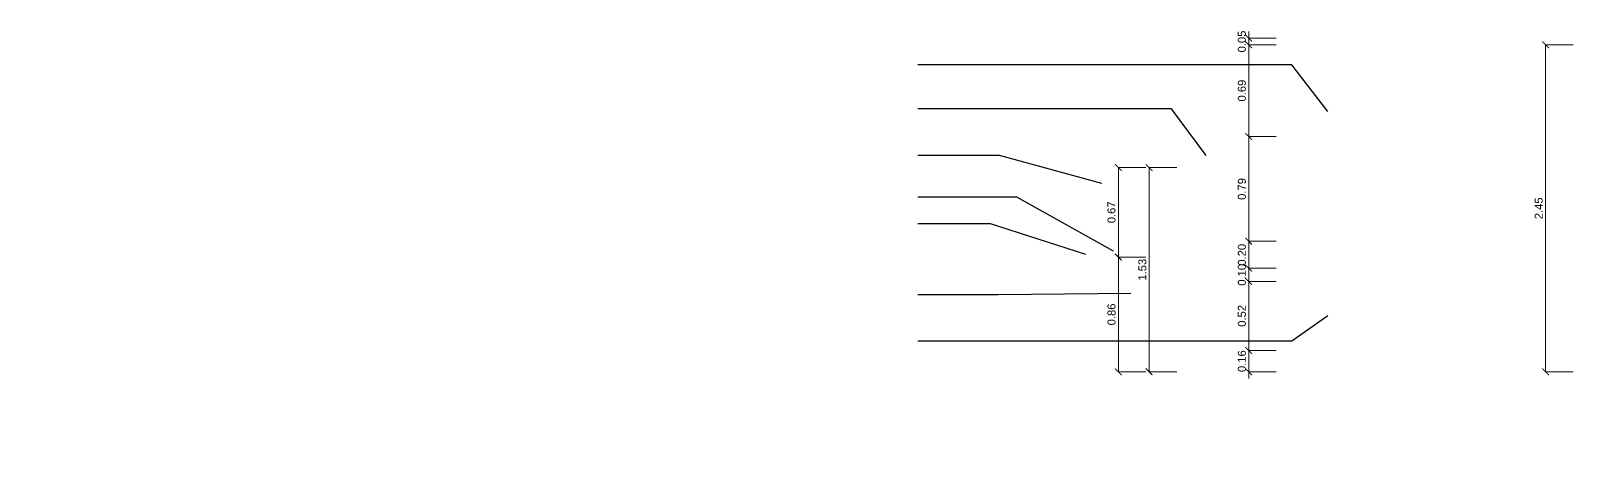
# Model space of a CAD drawing. Header units: metres. Extents: x 197.9 to 264.6, y -20.1 to 17.4.
# Drawn here: x 209.48 to 221.04, y -10.75 to -7.52 of the extents above; entities that cross this region are included whole.
import ezdxf

# ---------------------------------------------------------------- set-up
doc = ezdxf.new("R2010")
doc.units = ezdxf.units.M
doc.header["$LTSCALE"] = 10
doc.layers.add('A-COTAS', color=1, linetype='Continuous', lineweight=5)
doc.layers.add('A_Llamadas', color=1, linetype='Continuous')
doc.styles.get("Standard").update_dxf_attribs({"font": 'arial.ttf'})
doc.dimstyles.new('A2 1-1 m', dxfattribs={"dimtxt": 1, "dimasz": 1, "dimexe": 0, "dimexo": 0, "dimgap": 0.5, "dimtad": 1, "dimzin": 1, "dimdsep": 46, "dimtxsty": 'Standard', "dimblk": 'ARCHTICK', "dimcen": 1, "dimclrd": 256, "dimclre": 8, "dimclrt": 2, "dimazin": 2, "dimtfac": 1, "dimtix": 1, "dimtmove": 2, "dimatfit": 3, "dimfxl": 2.83, "dimtolj": 1, "dimtzin": 0, "dimlwd": -1, "dimlwe": 5, "dimarcsym": 0})

# ---------------------------------------------------------------- blocks, each defined once
blk = doc.blocks.new('_ArchTick')
at = {"color": 0, "linetype": 'ByBlock', "const_width": 0.15}
blk.add_lwpolyline([(-0.5, -0.5), (0.5, 0.5)], dxfattribs=at)
blk = doc.blocks.new('*D66')
at = {"layer": 'A-COTAS', "color": 8, "lineweight": 5, "transparency": 16777216}
for p, q in [((221.042, -7.627), (220.835, -7.627)), ((221.042, -10.077), (220.835, -10.077))]:
    blk.add_line(p, q, dxfattribs=at)
at = {"layer": 'A-COTAS', "transparency": 16777216}
blk.add_line((220.835, -7.627), (220.835, -10.077), dxfattribs=at)
at = {"layer": 'Defpoints', "color": 0, "transparency": 16777216}
for p in [(221.042, -7.627), (220.835, -10.077), (221.042, -10.077)]:
    blk.add_point(p, dxfattribs=at)
at = {"layer": 'A-COTAS', "transparency": 16777216, "xscale": 0.05, "yscale": 0.05, "zscale": 0.05}
for p, rotation in [((220.835, -7.627), 90), ((220.835, -10.077), 270)]:
    blk.add_blockref('_ArchTick', p, dxfattribs=dict(at, rotation=rotation))
at = {"layer": 'A-COTAS', "color": 2, "transparency": 16777216, "insert": (220.784, -8.852), "char_height": 0.06, "attachment_point": 5, "rotation": 90}
blk.add_mtext('\\A1;2.45', dxfattribs=at)
blk = doc.blocks.new('*D63')
at = {"layer": 'A-COTAS', "color": 8, "lineweight": 5, "transparency": 16777216}
for p, q in [((217.838, -9.217), (217.632, -9.217)), ((217.838, -10.077), (217.632, -10.077))]:
    blk.add_line(p, q, dxfattribs=at)
at = {"layer": 'A-COTAS', "transparency": 16777216}
blk.add_line((217.632, -9.217), (217.632, -10.077), dxfattribs=at)
at = {"layer": 'Defpoints', "color": 0, "transparency": 16777216}
for p in [(217.838, -9.217), (217.632, -10.077), (217.838, -10.077)]:
    blk.add_point(p, dxfattribs=at)
at = {"layer": 'A-COTAS', "transparency": 16777216, "xscale": 0.05, "yscale": 0.05, "zscale": 0.05}
for p, rotation in [((217.632, -9.217), 90), ((217.632, -10.077), 270)]:
    blk.add_blockref('_ArchTick', p, dxfattribs=dict(at, rotation=rotation))
at = {"layer": 'A-COTAS', "color": 2, "transparency": 16777216, "insert": (217.581, -9.647), "char_height": 0.06, "attachment_point": 5, "rotation": 90}
blk.add_mtext('\\A1;0.86', dxfattribs=at)
blk = doc.blocks.new('*D64')
at = {"layer": 'A-COTAS', "color": 8, "lineweight": 5, "transparency": 16777216}
for p, q in [((217.838, -8.547), (217.632, -8.547)), ((217.838, -9.217), (217.632, -9.217))]:
    blk.add_line(p, q, dxfattribs=at)
at = {"layer": 'A-COTAS', "transparency": 16777216}
blk.add_line((217.632, -8.547), (217.632, -9.217), dxfattribs=at)
at = {"layer": 'Defpoints', "color": 0, "transparency": 16777216}
for p in [(217.838, -8.547), (217.632, -9.217), (217.838, -9.217)]:
    blk.add_point(p, dxfattribs=at)
at = {"layer": 'A-COTAS', "transparency": 16777216, "xscale": 0.05, "yscale": 0.05, "zscale": 0.05}
for p, rotation in [((217.632, -8.547), 90), ((217.632, -9.217), 270)]:
    blk.add_blockref('_ArchTick', p, dxfattribs=dict(at, rotation=rotation))
at = {"layer": 'A-COTAS', "color": 2, "transparency": 16777216, "insert": (217.581, -8.882), "char_height": 0.06, "attachment_point": 5, "rotation": 90}
blk.add_mtext('\\A1;0.67', dxfattribs=at)
blk = doc.blocks.new('*D65')
at = {"layer": 'A-COTAS', "color": 8, "lineweight": 5, "transparency": 16777216}
for p, q in [((218.07, -8.547), (217.863, -8.547)), ((218.07, -10.077), (217.863, -10.077))]:
    blk.add_line(p, q, dxfattribs=at)
at = {"layer": 'A-COTAS', "transparency": 16777216}
blk.add_line((217.863, -8.547), (217.863, -10.077), dxfattribs=at)
at = {"layer": 'Defpoints', "color": 0, "transparency": 16777216}
for p in [(218.07, -8.547), (217.863, -10.077), (218.07, -10.077)]:
    blk.add_point(p, dxfattribs=at)
at = {"layer": 'A-COTAS', "transparency": 16777216, "xscale": 0.05, "yscale": 0.05, "zscale": 0.05}
for p, rotation in [((217.863, -8.547), 90), ((217.863, -10.077), 270)]:
    blk.add_blockref('_ArchTick', p, dxfattribs=dict(at, rotation=rotation))
at = {"layer": 'A-COTAS', "color": 2, "transparency": 16777216, "insert": (217.812, -9.312), "char_height": 0.06, "attachment_point": 5, "rotation": 90}
blk.add_mtext('\\A1;1.53', dxfattribs=at)
blk = doc.blocks.new('*D59')
at = {"layer": 'A-COTAS', "transparency": 16777216}
for p, q in [((218.609, -9.917), (218.609, -9.867)), ((218.609, -9.917), (218.609, -10.077)), ((218.609, -10.077), (218.609, -10.127))]:
    blk.add_line(p, q, dxfattribs=at)
at = {"layer": 'A-COTAS', "color": 8, "lineweight": 5, "transparency": 16777216}
for p, q in [((218.815, -9.917), (218.609, -9.917)), ((218.815, -10.077), (218.609, -10.077))]:
    blk.add_line(p, q, dxfattribs=at)
at = {"layer": 'Defpoints', "color": 0, "transparency": 16777216}
for p in [(218.815, -9.917), (218.609, -10.077), (218.815, -10.077)]:
    blk.add_point(p, dxfattribs=at)
at = {"layer": 'A-COTAS', "transparency": 16777216, "xscale": 0.05, "yscale": 0.05, "zscale": 0.05}
for p, rotation in [((218.609, -9.917), 270), ((218.609, -10.077), 90)]:
    blk.add_blockref('_ArchTick', p, dxfattribs=dict(at, rotation=rotation))
at = {"layer": 'A-COTAS', "color": 2, "transparency": 16777216, "insert": (218.558, -9.997), "char_height": 0.06, "attachment_point": 5, "rotation": 90}
blk.add_mtext('\\A1;0.16', dxfattribs=at)
blk = doc.blocks.new('*D60')
at = {"layer": 'A-COTAS', "color": 8, "lineweight": 5, "transparency": 16777216}
for p, q in [((218.815, -8.314), (218.609, -8.314)), ((218.815, -9.099), (218.609, -9.099))]:
    blk.add_line(p, q, dxfattribs=at)
at = {"layer": 'A-COTAS', "transparency": 16777216}
blk.add_line((218.609, -8.314), (218.609, -9.099), dxfattribs=at)
at = {"layer": 'Defpoints', "color": 0, "transparency": 16777216}
for p in [(218.815, -8.314), (218.609, -9.099), (218.815, -9.099)]:
    blk.add_point(p, dxfattribs=at)
at = {"layer": 'A-COTAS', "transparency": 16777216, "xscale": 0.05, "yscale": 0.05, "zscale": 0.05}
for p, rotation in [((218.609, -8.314), 90), ((218.609, -9.099), 270)]:
    blk.add_blockref('_ArchTick', p, dxfattribs=dict(at, rotation=rotation))
at = {"layer": 'A-COTAS', "color": 2, "transparency": 16777216, "insert": (218.558, -8.707), "char_height": 0.06, "attachment_point": 5, "rotation": 90}
blk.add_mtext('\\A1;0.79', dxfattribs=at)
blk = doc.blocks.new('*D61')
at = {"layer": 'A-COTAS', "color": 8, "lineweight": 5, "transparency": 16777216}
for p, q in [((218.815, -7.627), (218.609, -7.627)), ((218.815, -8.314), (218.609, -8.314))]:
    blk.add_line(p, q, dxfattribs=at)
at = {"layer": 'A-COTAS', "transparency": 16777216}
blk.add_line((218.609, -7.627), (218.609, -8.314), dxfattribs=at)
at = {"layer": 'Defpoints', "color": 0, "transparency": 16777216}
for p in [(218.815, -7.627), (218.609, -8.314), (218.815, -8.314)]:
    blk.add_point(p, dxfattribs=at)
at = {"layer": 'A-COTAS', "transparency": 16777216, "xscale": 0.05, "yscale": 0.05, "zscale": 0.05}
for p, rotation in [((218.609, -7.627), 90), ((218.609, -8.314), 270)]:
    blk.add_blockref('_ArchTick', p, dxfattribs=dict(at, rotation=rotation))
at = {"layer": 'A-COTAS', "color": 2, "transparency": 16777216, "insert": (218.558, -7.97), "char_height": 0.06, "attachment_point": 5, "rotation": 90}
blk.add_mtext('\\A1;0.69', dxfattribs=at)
blk = doc.blocks.new('*D62')
at = {"layer": 'A-COTAS', "color": 8, "lineweight": 5, "transparency": 16777216}
for p, q in [((218.815, -9.4), (218.609, -9.4)), ((218.815, -9.917), (218.609, -9.917))]:
    blk.add_line(p, q, dxfattribs=at)
at = {"layer": 'A-COTAS', "transparency": 16777216}
blk.add_line((218.609, -9.4), (218.609, -9.917), dxfattribs=at)
at = {"layer": 'Defpoints', "color": 0, "transparency": 16777216}
for p in [(218.815, -9.4), (218.609, -9.917), (218.815, -9.917)]:
    blk.add_point(p, dxfattribs=at)
at = {"layer": 'A-COTAS', "transparency": 16777216, "xscale": 0.05, "yscale": 0.05, "zscale": 0.05}
for p, rotation in [((218.609, -9.4), 90), ((218.609, -9.917), 270)]:
    blk.add_blockref('_ArchTick', p, dxfattribs=dict(at, rotation=rotation))
at = {"layer": 'A-COTAS', "color": 2, "transparency": 16777216, "insert": (218.558, -9.658), "char_height": 0.06, "attachment_point": 5, "rotation": 90}
blk.add_mtext('\\A1;0.52', dxfattribs=at)
blk = doc.blocks.new('*D56')
at = {"layer": 'A-COTAS', "transparency": 16777216}
for p, q in [((218.609, -9.3), (218.609, -9.25)), ((218.609, -9.3), (218.609, -9.4)), ((218.609, -9.4), (218.609, -9.45))]:
    blk.add_line(p, q, dxfattribs=at)
at = {"layer": 'A-COTAS', "color": 8, "lineweight": 5, "transparency": 16777216}
for p, q in [((218.815, -9.3), (218.609, -9.3)), ((218.815, -9.4), (218.609, -9.4))]:
    blk.add_line(p, q, dxfattribs=at)
at = {"layer": 'Defpoints', "color": 0, "transparency": 16777216}
for p in [(218.815, -9.3), (218.609, -9.4), (218.815, -9.4)]:
    blk.add_point(p, dxfattribs=at)
at = {"layer": 'A-COTAS', "transparency": 16777216, "xscale": 0.05, "yscale": 0.05, "zscale": 0.05}
for p, rotation in [((218.609, -9.3), 270), ((218.609, -9.4), 90)]:
    blk.add_blockref('_ArchTick', p, dxfattribs=dict(at, rotation=rotation))
at = {"layer": 'A-COTAS', "color": 2, "transparency": 16777216, "insert": (218.558, -9.35), "char_height": 0.06, "attachment_point": 5, "rotation": 90}
blk.add_mtext('\\A1;0.10', dxfattribs=at)
blk = doc.blocks.new('*D57')
at = {"layer": 'A-COTAS', "color": 8, "lineweight": 5, "transparency": 16777216}
for p, q in [((218.815, -9.099), (218.609, -9.099)), ((218.815, -9.3), (218.609, -9.3))]:
    blk.add_line(p, q, dxfattribs=at)
at = {"layer": 'A-COTAS', "transparency": 16777216}
blk.add_line((218.609, -9.099), (218.609, -9.3), dxfattribs=at)
at = {"layer": 'Defpoints', "color": 0, "transparency": 16777216}
for p in [(218.815, -9.099), (218.609, -9.3), (218.815, -9.3)]:
    blk.add_point(p, dxfattribs=at)
at = {"layer": 'A-COTAS', "transparency": 16777216, "xscale": 0.05, "yscale": 0.05, "zscale": 0.05}
for p, rotation in [((218.609, -9.099), 90), ((218.609, -9.3), 270)]:
    blk.add_blockref('_ArchTick', p, dxfattribs=dict(at, rotation=rotation))
at = {"layer": 'A-COTAS', "color": 2, "transparency": 16777216, "insert": (218.558, -9.2), "char_height": 0.06, "attachment_point": 5, "rotation": 90}
blk.add_mtext('\\A1;0.20', dxfattribs=at)
blk = doc.blocks.new('*D58')
at = {"layer": 'A-COTAS', "transparency": 16777216}
for p, q in [((218.609, -7.577), (218.609, -7.527)), ((218.609, -7.577), (218.609, -7.627)), ((218.609, -7.627), (218.609, -7.677))]:
    blk.add_line(p, q, dxfattribs=at)
at = {"layer": 'A-COTAS', "color": 8, "lineweight": 5, "transparency": 16777216}
for p, q in [((218.815, -7.577), (218.609, -7.577)), ((218.815, -7.627), (218.609, -7.627))]:
    blk.add_line(p, q, dxfattribs=at)
at = {"layer": 'Defpoints', "color": 0, "transparency": 16777216}
for p in [(218.609, -7.627), (218.815, -7.577), (218.815, -7.627)]:
    blk.add_point(p, dxfattribs=at)
at = {"layer": 'A-COTAS', "transparency": 16777216, "xscale": 0.05, "yscale": 0.05, "zscale": 0.05}
for p, rotation in [((218.609, -7.577), 270), ((218.609, -7.627), 90)]:
    blk.add_blockref('_ArchTick', p, dxfattribs=dict(at, rotation=rotation))
at = {"layer": 'A-COTAS', "color": 2, "transparency": 16777216, "insert": (218.558, -7.602), "char_height": 0.06, "attachment_point": 5, "rotation": 90}
blk.add_mtext('\\A1;0.05', dxfattribs=at)

msp = doc.modelspace()

# ---------------------------------------------------------------- hatches: boundary and pattern name
h = msp.add_hatch()
h.set_pattern_fill('ANGLE', color=252)
h.set_pattern_definition([(0, (8.948, 0), (0, 6.985), [5.08, -1.905]), (90, (8.948, 0), (-6.985, 4e-16), [5.08, -1.905])])
h.paths.add_polyline_path([(205.571, -10.754), (206.371, -10.754), (206.371, -10.504), (205.571, -10.504)])
h.paths.add_polyline_path([(213.072, -10.504), (213.872, -10.504), (213.872, -10.754), (213.072, -10.754)])

# ---------------------------------------------------------------- dimensions: what is measured, and where the dimension line sits
at = {"layer": 'A-COTAS'}
for base, p1, p2, picture, middle in [((218.609, -7.627), (218.815, -7.577), (218.815, -7.627), '*D58', (218.558, -7.602)), ((218.609, -8.314), (218.815, -7.627), (218.815, -8.314), '*D61', (218.558, -7.97)), ((220.835, -10.077), (221.042, -7.627), (221.042, -10.077), '*D66', (220.784, -8.852)), ((218.60861, -9.09913), (218.81531, -8.31411), (218.81531, -9.09913), '*D60', (218.55798, -8.70662)), ((217.632, -9.217), (217.838, -8.547), (217.838, -9.217), '*D64', (217.581, -8.882)), ((217.863, -10.077), (218.07, -8.547), (218.07, -10.077), '*D65', (217.812, -9.312)), ((218.609, -9.3), (218.815, -9.099), (218.815, -9.3), '*D57', (218.558, -9.2)), ((217.632, -10.077), (217.838, -9.217), (217.838, -10.077), '*D63', (217.581, -9.647)), ((218.609, -9.4), (218.815, -9.3), (218.815, -9.4), '*D56', (218.558, -9.35)), ((218.609, -9.917), (218.815, -9.4), (218.815, -9.917), '*D62', (218.558, -9.658)), ((218.609, -10.077), (218.815, -9.917), (218.815, -10.077), '*D59', (218.558, -9.997))]:
    dim = msp.add_linear_dim(base=base, p1=p1, p2=p2, angle=270, dimstyle='A2 1-1 m', override={"dimtxt": 0.06, "dimasz": 0.05, "dimgap": 0.02}, dxfattribs=at)
    dim.commit()
    dim.dimension.update_dxf_attribs({"geometry": picture, "text_midpoint": middle})

# ---------------------------------------------------------------- leaders
at = {"layer": 'A_Llamadas'}
for points in [[(219.202, -8.126), (218.932, -7.777), (216.128, -7.777)], [(218.29, -8.456), (218.031, -8.106), (216.128, -8.106)], [(217.507, -8.665), (216.741, -8.456), (216.128, -8.456)], [(217.595, -9.172), (216.87, -8.768), (216.128, -8.768)], [(217.387, -9.197), (216.674, -8.967), (216.128, -8.967)], [(217.725, -9.49), (216.732, -9.499), (216.128, -9.499)], [(219.202, -9.658), (218.932, -9.847), (216.128, -9.847)]]:
    msp.add_leader(points, dimstyle='A2 1-1 m', override={"dimscale": 0, "dimtxt": 0.025, "dimasz": 0.025, "dimtad": 0}, dxfattribs=at)

doc.saveas('drawing.dxf')
